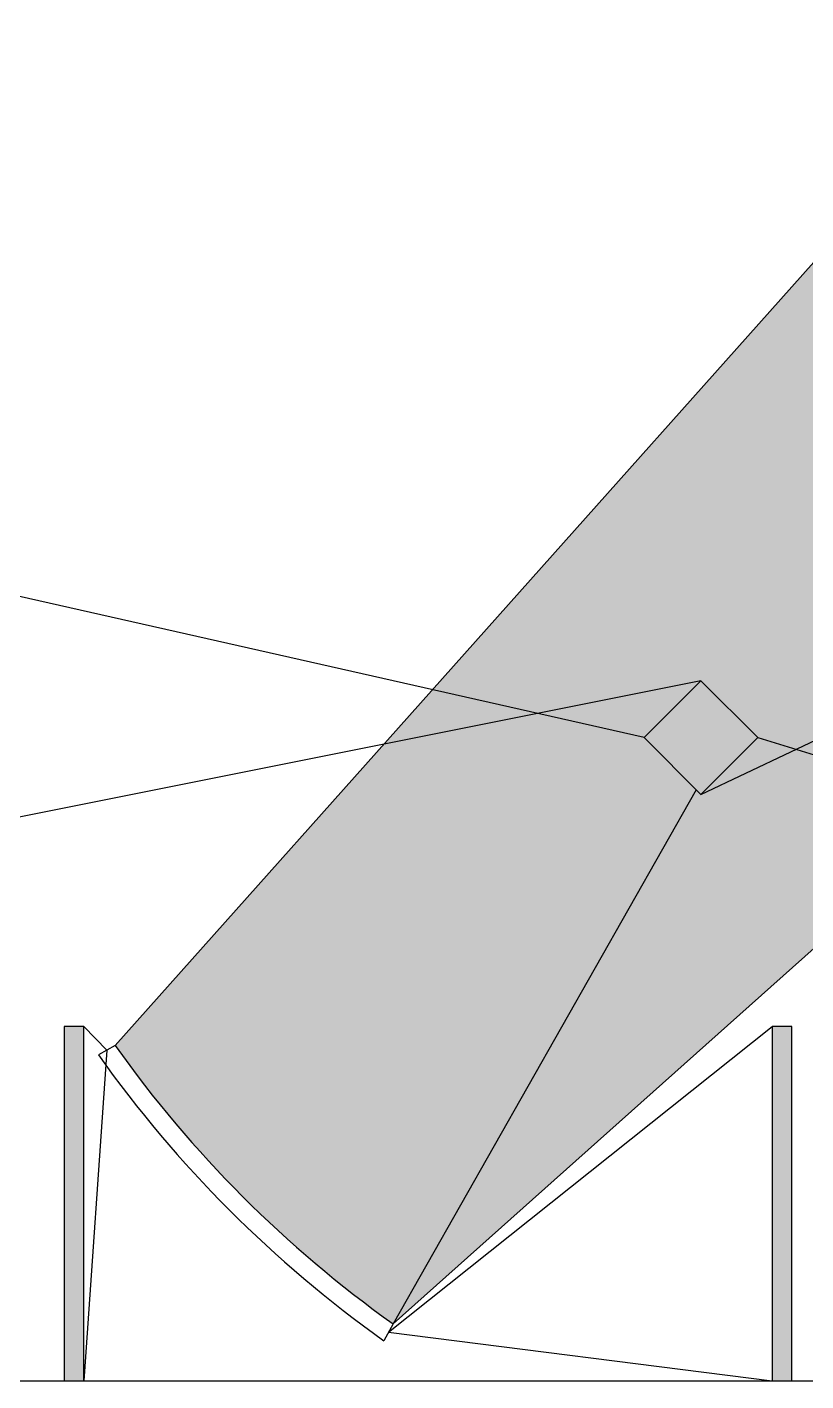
# Model space of a CAD drawing. Header units: millimetres. Extents: x 674 to 5889, y -153 to 3954.
# Drawn here: x 1925.1 to 2024.1, y 1335.3 to 1507.3 of the extents above; entities that cross this region are included whole.
import ezdxf

# ---------------------------------------------------------------- set-up
doc = ezdxf.new("R2010")
doc.units = ezdxf.units.MM
for name, color, linetype in [('Columns', 253, 'Continuous'), ('Dish', 20, 'Continuous'), ('Ropes', 3, 'Continuous')]:
    doc.layers.add(name, color=color, linetype=linetype)
for name, color, linetype, transparency in [('Effective Aperture Area', 2, 'Continuous', 0.75), ('Effective Aperture2', 2, 'Continuous', 0.9), ('Image Sensor', 5, 'Continuous', 0.6)]:
    doc.layers.add(name, color=color, linetype=linetype, transparency=transparency)

msp = doc.modelspace()

# ---------------------------------------------------------------- hatches: boundary and pattern name
at = {"layer": 'Columns'}
h = msp.add_hatch(color=256, dxfattribs=at)
h.dxf.hatch_style = 1
h.paths.add_polyline_path([(1929.822, 1335.328), (1932.322, 1335.328), (1932.322, 1380.328), (1929.822, 1380.328)])
h.paths.add_polyline_path([(2019.822, 1335.328), (2022.322, 1335.328), (2022.322, 1380.328), (2019.822, 1380.328)])
at = {"layer": 'Effective Aperture Area'}
h = msp.add_hatch(color=256, dxfattribs=at)
h.dxf.hatch_style = 1
h.paths.add_polyline_path([(1936.318, 1377.921, 0.0377136), (1950.76, 1360.542), (1962.589, 1368.836), (1954.295, 1357.007, 0.0377124), (1971.674, 1342.566), (2010.177, 1410.414), (2004.167, 1416.425)])
at = {"layer": 'Effective Aperture2'}
h = msp.add_hatch(color=256, dxfattribs=at)
h.dxf.hatch_style = 1
h.paths.add_polyline_path([(2010.177, 1410.414), (2003.566, 1417.026), (1990.007, 1420.087), (1970.468, 1416.183), (1936.318, 1377.921, 0.0839202), (1971.674, 1342.566)])
h.paths.add_polyline_path([(2010.778, 1424.238), (1990.007, 1420.087), (2003.566, 1417.026)], flags=17)
h.paths.add_polyline_path([(1976.646, 1423.104), (1970.468, 1416.183), (1990.007, 1420.087)])
h.paths.add_polyline_path([(2088.246, 1446.611), (2101.023, 1458.014), (2051.767, 1507.27), (1976.646, 1423.104), (1990.007, 1420.087), (2010.778, 1424.238), (2017.991, 1417.026), (2022.854, 1415.549)])
h.paths.add_polyline_path([(2088.246, 1446.611), (2022.854, 1415.549), (2045.681, 1408.62)])
h.paths.add_polyline_path([(2017.991, 1417.026), (2010.778, 1409.813), (2022.854, 1415.549)])
h.paths.add_polyline_path([(2045.681, 1408.62), (2022.854, 1415.549), (2010.778, 1409.813), (2010.177, 1410.414), (1971.674, 1342.566)])
at = {"layer": 'Image Sensor'}
h = msp.add_hatch(color=256, dxfattribs=at)
h.dxf.hatch_style = 1
h.paths.add_polyline_path([(2010.778, 1424.238), (2003.566, 1417.026), (2010.778, 1409.813), (2017.991, 1417.026)])

# ---------------------------------------------------------------- linework, layer by layer
msp.add_line((1741.072, 1335.328), (2211.072, 1335.328))
at = {"layer": 'Columns'}
for p, q in [((1932.322, 1380.328), (1929.822, 1380.328)), ((1929.822, 1380.328), (1929.822, 1335.328)), ((1932.322, 1335.328), (1932.322, 1380.328)), ((2022.322, 1380.328), (2019.822, 1380.328)), ((2019.822, 1380.328), (2019.822, 1335.328)), ((2022.322, 1335.328), (2022.322, 1380.328)), ((1929.822, 1335.328), (1932.322, 1335.328)), ((2019.822, 1335.328), (2022.322, 1335.328))]:
    msp.add_line(p, q, dxfattribs=at)
at = {"layer": 'Dish'}
for p, q in [((1936.318, 1377.921), (1934.19, 1376.735)), ((1971.674, 1342.566), (1970.488, 1340.437))]:
    msp.add_line(p, q, dxfattribs=at)
for centre, radius in [((2058.579, 1464.826), 150), ((2059.71, 1465.958), 154)]:
    msp.add_arc(centre, radius, 215.40593, 234.59407, dxfattribs=at)
at = {"layer": 'Effective Aperture Area'}
for p, q in [((1936.318, 1377.921), (2051.767, 1507.27)), ((1971.674, 1342.566), (2101.023, 1458.014)), ((2010.177, 1410.414), (1971.674, 1342.566))]:
    msp.add_line(p, q, dxfattribs=at)
at = {"layer": 'Image Sensor'}
msp.add_lwpolyline([(2010.778, 1424.238), (2017.991, 1417.026), (2010.778, 1409.813), (2003.566, 1417.026)], close=True, dxfattribs=at)
at = {"layer": 'Ropes'}
for p, q in [((2003.566, 1417.026), (1856.072, 1450.328)), ((2010.778, 1409.813), (2096.072, 1450.328)), ((2010.778, 1424.238), (1856.072, 1393.321)), ((2017.991, 1417.026), (2096.072, 1393.321)), ((1935.254, 1377.328), (1932.322, 1380.328)), ((1971.081, 1341.502), (2019.822, 1380.328)), ((1935.254, 1377.328), (1932.322, 1335.328)), ((1971.081, 1341.502), (2019.822, 1335.328))]:
    msp.add_line(p, q, dxfattribs=at)

doc.saveas('drawing.dxf')
